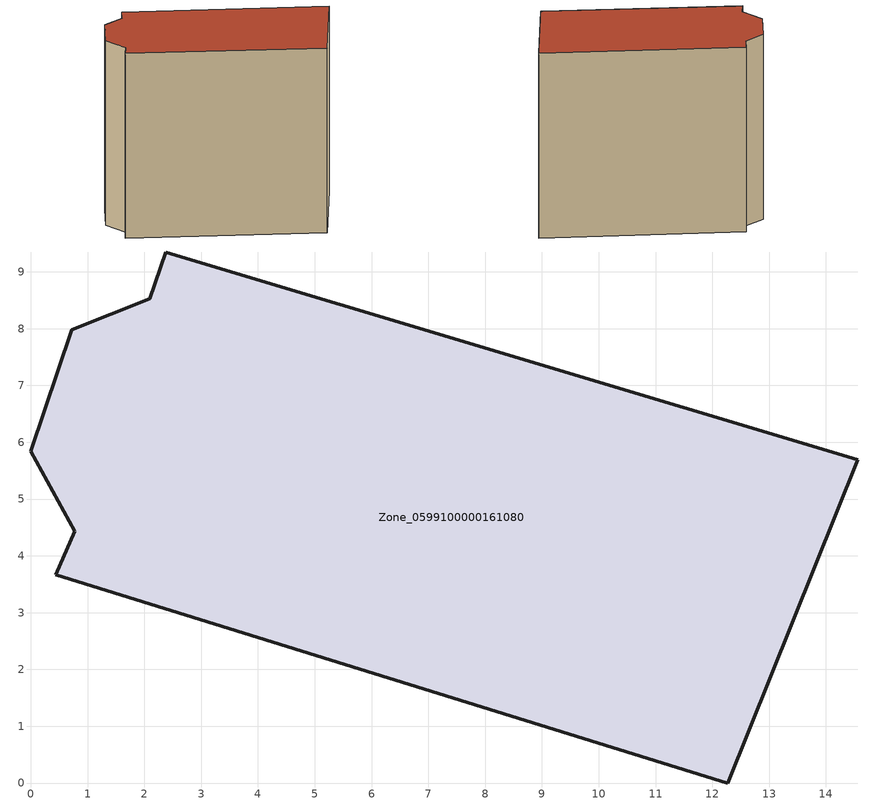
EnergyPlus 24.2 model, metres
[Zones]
Zone_0599100000161080
 floor ground (C_G): 14.56,5.69 12.27,0 0.44,3.67 0.77,4.43 0,5.84 0.72,7.98 2.09,8.53 2.38,9.35 z0
 wall outside (C_F): 2.09,8.53 0.72,7.98 0,5.84 0.77,4.43 0.44,3.67 12.27,0 14.56,5.69 2.38,9.35 2.09,8.53 z0:12.44
 roof outside (C_R): 14.56,5.69 2.38,9.35 2.09,8.53 0.72,7.98 0,5.84 0.77,4.43 0.44,3.67 12.27,0 z12.44
[BUILDING]
Pand.0599100000161080: North Axis=0; Terrain=City; Loads Convergence Tolerance Value=0.04; Temperature Convergence Tolerance Value=0.4; Solar Distribution=FullExterior; Maximum Number of Warmup Days=25; Minimum Number of Warmup Days=1
[Site:Location]
Rotterdam.The.Hague.AP_ZH_NLD Design_Conditions: Latitude=51.96; Longitude=4.45; Time Zone=1; Elevation=-4.5
[SITE:GROUNDTEMPERATURE:BUILDINGSURFACE]
18, 18, 18, 18, 18, 18, 18, 18, 18, 18, 18, 18
[MATERIAL] Thermal Absorptance=0.9; Solar Absorptance=0.7; Visible Absorptance=0.7
Name | Roughness | Thickness | Conductivity | Density | Specific Heat
G.TI.1946 | MediumSmooth | 0.15 | 1 | 540 | 1210
F.TI.1946 | Rough | 0.3 | 0.857143 | 1920 | 840
R.TI.1946 | MediumRough | 0.2 | 0.1 | 1500 | 1000
[CONSTRUCTION]
C_G: G.TI.1946
C_F: F.TI.1946
C_R: R.TI.1946
[ZONE]
Zone_0599100000161080: Type=1; Multiplier=1; Ceiling Height=Autocalculate; Volume=Autocalculate; Floor Area=autocalculate; Part of Total Floor Area=Yes
[ZONEINFILTRATION:DESIGNFLOWRATE]
Infil_Zone_0599100000161080: Zone or ZoneList or Space or SpaceList=Zone_0599100000161080; Schedule=AlwaysOn; Design Flow Rate Calculation Method=Flow/Area; Flow Rate per Floor Area=0.003; Constant Term Coefficient=1; Temperature Term Coefficient=0; Velocity Term Coefficient=0; Velocity Squared Term Coefficient=0
[HVACTEMPLATE:ZONE:IDEALLOADSAIRSYSTEM]
Zone_0599100000161080: Maximum Heating Supply Air Temperature=50; Minimum Cooling Supply Air Temperature=13; Maximum Heating Supply Air Humidity Ratio=0.0156; Minimum Cooling Supply Air Humidity Ratio=0.0077; Heating Limit=NoLimit; Cooling Limit=NoLimit; Dehumidification Control Type=ConstantSensibleHeatRatio; Cooling Sensible Heat Ratio=0.7; Dehumidification Setpoint=60; Humidification Control Type=None; Humidification Setpoint=30; Outdoor Air Method=None; Outdoor Air Flow Rate per Person=0.00944; Outdoor Air Flow Rate per Zone Floor Area=0; Outdoor Air Flow Rate per Zone=0; Demand Controlled Ventilation Type=None; Outdoor Air Economizer Type=NoEconomizer; Heat Recovery Type=None; Sensible Heat Recovery Effectiveness=0.7; Latent Heat Recovery Effectiveness=0.65
[ZONECONTROL:THERMOSTAT]
ThermostatControl_Zone_0599100000161080: Zone or ZoneList=Zone_0599100000161080; Control Type Schedule=DualSetpointControlType; Control 1=Thermostat_Zone_0599100000161080; Temperature Difference Between Cutout And Setpoint=0
[THERMOSTATSETPOINT:DUALSETPOINT]
Thermostat_Zone_0599100000161080: Heating Setpoint Temperature Schedule=HeatingSetpoint_Zone_0599100000161080; Cooling Setpoint Temperature Schedule=CoolingSetpoint_Zone_0599100000161080
[SCHEDULE:COMPACT]
HeatingSetpoint_Zone_0599100000161080: Through: 12/31, For: AllDays, Until: 24:00, 21
CoolingSetpoint_Zone_0599100000161080: Through: 12/31, For: AllDays, Until: 24:00, 24
DualSetpointControlType: Through: 12/31, For: AllDays, Until: 24:00, 4
AlwaysOn: Through: 12/31, For: AllDays, Until: 24:00, 1
